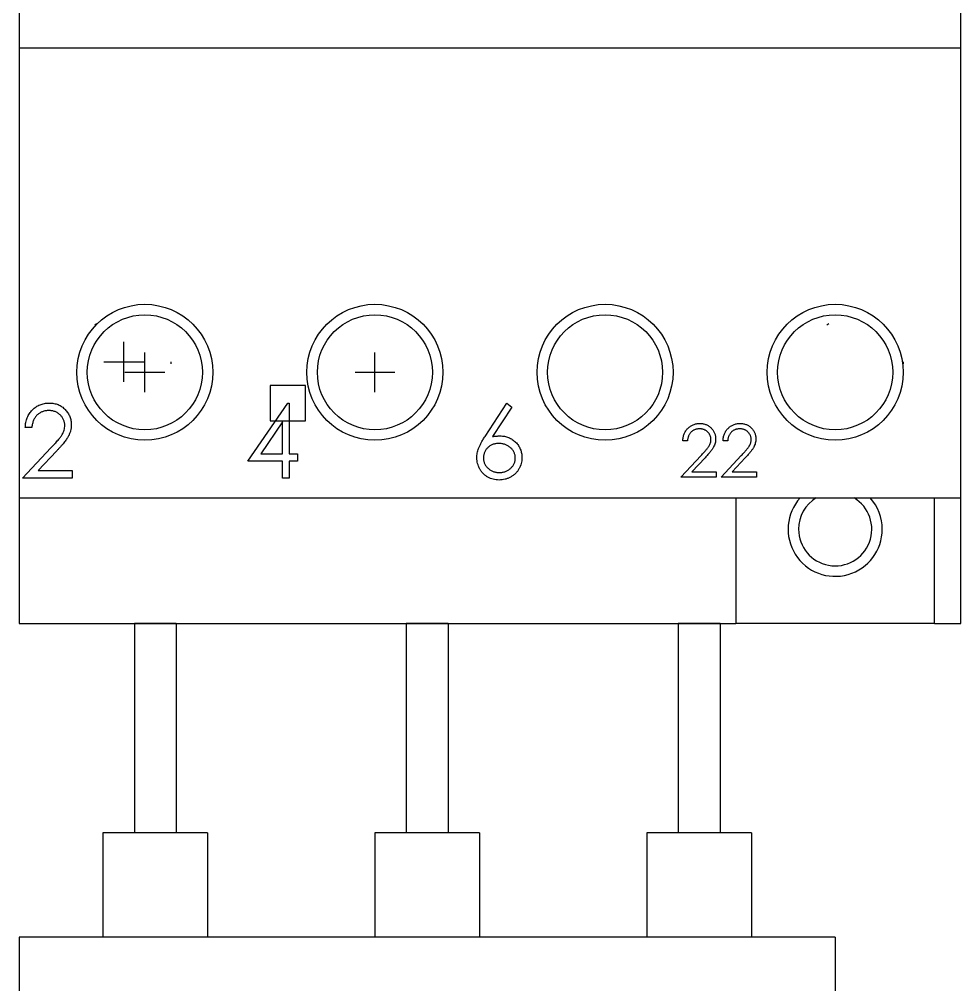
# Model space of a CAD drawing. Extents: x 326091 to 326791, y 303940 to 305140.
# Drawn here: x 326629.28 to 326674.28, y 304390.38 to 304436.52 of the extents above; entities that cross this region are included whole.
import ezdxf

# ---------------------------------------------------------------- set-up
doc = ezdxf.new("R2010")
doc.units = 0
doc.header["$MEASUREMENT"] = 0
doc.linetypes.add('ACAD_ISO07W100', pattern=[3, 0, -3])
doc.layers.add('PV-2A84', color=7, linetype='Continuous')
doc.layers.add('PV-E40', color=7, linetype='Continuous')

# ---------------------------------------------------------------- blocks, each defined once
blk = doc.blocks.new('Manufacturer上海良信PartName热继电器SeriesNDR2ShellFrameLimitingCurrentRemarkPartTypeMinCurrent1MaxCurrent38PolesMinPower0MaxPower0LibType3DelFlgfalseUpdateDate2023-01-0100000')
at = {"layer": 'PV-E40'}
for p, q in [((-16, 37.5), (-17, 37.5)), ((-17, 37.5), (-17, 27.5)), ((-15, 37.5), (-16, 37.5)), ((-15, 37.5), (-15, 27.5)), ((-3, 37.5), (-4, 37.5)), ((-4, 37.5), (-4, 27.5)), ((-2, 37.5), (-3, 37.5)), ((-2, 37.5), (-2, 27.5)), ((10, 37.5), (9, 37.5)), ((9, 37.5), (9, 27.5)), ((11, 37.5), (10, 37.5)), ((11, 37.5), (11, 27.5)), ((-16, 27.5), (-18.5, 27.5)), ((-18.5, 27.5), (-18.5, 22.5)), ((-13.5, 27.5), (-16, 27.5)), ((-13.5, 27.5), (-13.5, 22.5)), ((-3, 27.5), (-5.5, 27.5)), ((-5.5, 27.5), (-5.5, 22.5)), ((-0.5, 27.5), (-3, 27.5)), ((-0.5, 27.5), (-0.5, 22.5)), ((10, 27.5), (7.5, 27.5)), ((7.5, 27.5), (7.5, 22.5)), ((12.5, 27.5), (10, 27.5)), ((12.5, 27.5), (12.5, 22.5)), ((16.5, 22.5), (-22.5, 22.5)), ((-22.5, 22.5), (-22.5, -22.5)), ((16.5, 22.5), (16.5, 14.5))]:
    blk.add_line(p, q, dxfattribs=at)
blk = doc.blocks.new('Manufacturer上海良信PartName接触器SeriesNDC1ShellFrameLimitingCurrentRemarkPartTypeMinCurrent0MaxCurrent12Poles3PMinPower0MaxPower0LibType3DelFlgfalseUpdateDate2023-01-0100000')
for p, q in [((-17.5, -25.952), (-17.5, -24.048)), ((-16.5, -26.452), (-16.5, -24.548)), ((-5.5, -26.452), (-5.5, -24.548)), ((-18.452, -25), (-16.548, -25)), ((-17.452, -25.5), (-15.548, -25.5)), ((-6.452, -25.5), (-4.548, -25.5))]:
    blk.add_line(p, q)
at = {"color": 3}
for p, q in [((-8.82, -26.123), (-10.513, -26.123)), ((-10.513, -26.123), (-10.513, -27.815)), ((-8.82, -27.815), (-8.82, -26.123)), ((-10.513, -27.815), (-8.82, -27.815))]:
    blk.add_line(p, q, dxfattribs=at)
at = {"linetype": 'ACAD_ISO07W100', "ltscale": 3}
for centre in [(-17.5, -25), (17.5, -25)]:
    blk.add_circle(centre, 2.25, dxfattribs=at)
at = {"layer": 'PV-2A84'}
for p, q in [((-22.5, 10), (-22.5, -10)), ((22.5, -10), (22.5, 10)), ((-22.5, -10), (-22.5, -31.5)), ((-22.5, -10), (22.5, -10)), ((22.5, -31.5), (22.5, -10)), ((-11.577, -29.751), (-9.666, -26.969)), ((-9.666, -26.969), (-9.603, -26.969)), ((-9.603, -26.969), (-9.603, -29.392)), ((-0.237, -28.566), (0.808, -26.969)), ((1.05, -27.159), (0.125, -28.573)), ((0.808, -26.969), (1.05, -27.159)), ((-21.898, -28.136), (-22.212, -28.136)), ((-9.917, -27.872), (-10.96, -29.392)), ((-9.917, -29.392), (-9.917, -27.872)), ((9.44, -28.778), (9.216, -28.778)), ((11.363, -28.778), (11.139, -28.778)), ((-22.346, -30.559), (-20.989, -29.11)), ((-20.721, -29.265), (-21.597, -30.2)), ((-10.96, -29.392), (-9.917, -29.392)), ((-9.603, -29.392), (-9.199, -29.392)), ((-9.199, -29.392), (-9.199, -29.751)), ((9.12, -30.508), (10.089, -29.474)), ((11.043, -30.508), (12.012, -29.474)), ((-9.917, -29.751), (-11.577, -29.751)), ((-9.917, -30.559), (-9.917, -29.751)), ((-9.199, -29.751), (-9.603, -29.751)), ((-9.603, -29.751), (-9.603, -30.559)), ((10.28, -29.584), (9.655, -30.252)), ((12.204, -29.584), (11.578, -30.252)), ((-21.597, -30.2), (-19.968, -30.2)), ((-19.968, -30.2), (-19.968, -30.559)), ((9.655, -30.252), (10.818, -30.252)), ((10.818, -30.252), (10.818, -30.508)), ((11.578, -30.252), (12.741, -30.252)), ((12.741, -30.252), (12.741, -30.508)), ((-19.968, -30.559), (-22.346, -30.559)), ((-9.603, -30.559), (-9.917, -30.559)), ((10.818, -30.508), (9.12, -30.508)), ((12.741, -30.508), (11.043, -30.508)), ((-22.5, -31.5), (22.5, -31.5)), ((-22.5, -31.5), (-22.5, -37.5)), ((11.75, -31.5), (11.75, -37.5)), ((21.25, -37.5), (21.25, -31.5)), ((22.5, -37.5), (22.5, -31.5)), ((-22.5, -37.5), (11.75, -37.5)), ((21.25, -37.5), (11.75, -37.5)), ((21.25, -37.5), (22.5, -37.5))]:
    blk.add_line(p, q, dxfattribs=at)
for centre, radius in [((-16.5, -25.5), 3.25), ((-5.5, -25.5), 3.25), ((5.5, -25.5), 3.25), ((16.5, -25.5), 3.25), ((-16.5, -25.5), 2.75), ((-5.5, -25.5), 2.75), ((5.5, -25.5), 2.75), ((16.5, -25.5), 2.75)]:
    blk.add_circle(centre, radius, dxfattribs=at)
for radius, start, end in [(2.25, 138.1897, 0), (1.75, 121.0027, 180), (1.75, 180, 58.9973), (2.25, 0, 41.8103)]:
    blk.add_arc((16.5, -33), radius, start, end, dxfattribs=at)
for points, knots in [([(-22.212, -28.136), (-22.21, -28.094), (-22.206, -28.012), (-22.187, -27.893), (-22.16, -27.779), (-22.122, -27.671), (-22.074, -27.568), (-22.018, -27.471), (-21.95, -27.38), (-21.874, -27.296), (-21.791, -27.219), (-21.702, -27.152), (-21.608, -27.096), (-21.51, -27.049), (-21.407, -27.013), (-21.299, -26.987), (-21.186, -26.971), (-21.109, -26.97), (-21.07, -26.969)], [0, 0, 0, 0, 0.068791, 0.135103, 0.198979, 0.261904, 0.323495, 0.385195, 0.446969, 0.509765, 0.572251, 0.633405, 0.693251, 0.752583, 0.812579, 0.873275, 0.93555, 1, 1, 1, 1]), ([(-21.07, -26.969), (-21.032, -26.97), (-20.956, -26.972), (-20.846, -26.987), (-20.742, -27.01), (-20.642, -27.044), (-20.549, -27.089), (-20.462, -27.142), (-20.379, -27.205), (-20.304, -27.278), (-20.236, -27.356), (-20.177, -27.439), (-20.126, -27.526), (-20.084, -27.615), (-20.053, -27.709), (-20.029, -27.806), (-20.016, -27.907), (-20.014, -27.975), (-20.013, -28.009)], [0, 0, 0, 0, 0.0694755, 0.1365168, 0.2007888, 0.2638297, 0.325735, 0.3872907, 0.4495092, 0.5129678, 0.5762752, 0.6375801, 0.6979026, 0.7571721, 0.8165985, 0.8766532, 0.9372896, 1, 1, 1, 1]), ([(-21.086, -27.328), (-21.114, -27.329), (-21.167, -27.33), (-21.246, -27.34), (-21.322, -27.357), (-21.393, -27.38), (-21.462, -27.409), (-21.527, -27.446), (-21.588, -27.49), (-21.645, -27.539), (-21.698, -27.595), (-21.745, -27.656), (-21.785, -27.723), (-21.821, -27.795), (-21.849, -27.873), (-21.871, -27.956), (-21.889, -28.044), (-21.895, -28.104), (-21.898, -28.136)], [0, 0, 0, 0, 0.064439, 0.126547, 0.186887, 0.245878, 0.304041, 0.362191, 0.420976, 0.48066, 0.5406, 0.600689, 0.661936, 0.724443, 0.789038, 0.856314, 0.926352, 1, 1, 1, 1]), ([(-20.327, -28.037), (-20.328, -28.013), (-20.329, -27.966), (-20.34, -27.897), (-20.357, -27.831), (-20.381, -27.767), (-20.412, -27.705), (-20.451, -27.646), (-20.495, -27.59), (-20.546, -27.537), (-20.603, -27.488), (-20.662, -27.445), (-20.725, -27.409), (-20.792, -27.379), (-20.861, -27.356), (-20.933, -27.34), (-21.009, -27.33), (-21.06, -27.329), (-21.086, -27.328)], [0, 0, 0, 0, 0.061965, 0.122122, 0.180988, 0.239933, 0.299906, 0.359989, 0.421776, 0.486576, 0.551535, 0.615018, 0.677259, 0.73973, 0.80305, 0.866495, 0.931973, 1, 1, 1, 1]), ([(-20.989, -29.11), (-20.956, -29.076), (-20.892, -29.009), (-20.803, -28.913), (-20.722, -28.823), (-20.65, -28.74), (-20.588, -28.664), (-20.533, -28.595), (-20.489, -28.533), (-20.441, -28.46), (-20.395, -28.371), (-20.356, -28.263), (-20.331, -28.151), (-20.328, -28.075), (-20.327, -28.037)], [0, 0, 0, 0, 0.110803, 0.212829, 0.306101, 0.390647, 0.466924, 0.534481, 0.593587, 0.644557, 0.7362, 0.825024, 0.911986, 1, 1, 1, 1]), ([(-20.013, -28.009), (-20.015, -28.058), (-20.018, -28.155), (-20.047, -28.297), (-20.091, -28.434), (-20.145, -28.545), (-20.2, -28.634), (-20.249, -28.708), (-20.307, -28.787), (-20.373, -28.871), (-20.448, -28.962), (-20.531, -29.058), (-20.623, -29.16), (-20.688, -29.229), (-20.721, -29.265)], [0, 0, 0, 0, 0.098702, 0.195672, 0.292422, 0.391343, 0.444462, 0.504229, 0.570352, 0.642546, 0.722288, 0.807921, 0.90047, 1, 1, 1, 1]), ([(9.216, -28.778), (9.217, -28.748), (9.22, -28.689), (9.234, -28.604), (9.253, -28.523), (9.28, -28.446), (9.314, -28.372), (9.354, -28.303), (9.402, -28.238), (9.457, -28.178), (9.516, -28.123), (9.58, -28.075), (9.647, -28.035), (9.717, -28.001), (9.791, -27.976), (9.868, -27.957), (9.948, -27.946), (10.003, -27.945), (10.031, -27.944)], [0, 0, 0, 0, 0.068791, 0.135103, 0.198979, 0.261904, 0.323495, 0.385195, 0.446969, 0.509765, 0.572251, 0.633405, 0.693251, 0.752583, 0.812579, 0.873275, 0.93555, 1, 1, 1, 1]), ([(10.031, -27.944), (10.059, -27.945), (10.112, -27.946), (10.191, -27.957), (10.266, -27.974), (10.337, -27.998), (10.403, -28.03), (10.466, -28.068), (10.525, -28.113), (10.578, -28.165), (10.627, -28.221), (10.669, -28.28), (10.705, -28.342), (10.736, -28.406), (10.758, -28.473), (10.775, -28.542), (10.784, -28.614), (10.786, -28.663), (10.786, -28.687)], [0, 0, 0, 0, 0.069475, 0.136517, 0.200789, 0.26383, 0.325735, 0.387291, 0.449509, 0.512968, 0.576275, 0.63758, 0.697903, 0.757172, 0.816599, 0.876653, 0.93729, 1, 1, 1, 1]), ([(11.139, -28.778), (11.14, -28.748), (11.143, -28.689), (11.157, -28.604), (11.176, -28.523), (11.203, -28.446), (11.237, -28.372), (11.277, -28.303), (11.325, -28.238), (11.38, -28.178), (11.439, -28.123), (11.503, -28.075), (11.57, -28.035), (11.64, -28.001), (11.714, -27.976), (11.791, -27.957), (11.871, -27.946), (11.926, -27.945), (11.954, -27.944)], [0, 0, 0, 0, 0.068791, 0.135103, 0.198979, 0.261904, 0.323495, 0.385195, 0.446969, 0.509765, 0.572251, 0.633405, 0.693251, 0.752583, 0.812579, 0.873275, 0.93555, 1, 1, 1, 1]), ([(11.954, -27.944), (11.982, -27.945), (12.035, -27.946), (12.114, -27.957), (12.189, -27.974), (12.26, -27.998), (12.326, -28.03), (12.389, -28.068), (12.448, -28.113), (12.501, -28.165), (12.55, -28.221), (12.592, -28.28), (12.628, -28.342), (12.659, -28.406), (12.681, -28.473), (12.698, -28.542), (12.707, -28.614), (12.709, -28.663), (12.709, -28.687)], [0, 0, 0, 0, 0.069475, 0.136517, 0.200789, 0.26383, 0.325735, 0.387291, 0.449509, 0.512968, 0.576275, 0.63758, 0.697903, 0.757172, 0.816599, 0.876653, 0.93729, 1, 1, 1, 1]), ([(-0.628, -29.583), (-0.627, -29.547), (-0.625, -29.473), (-0.608, -29.362), (-0.581, -29.247), (-0.55, -29.151), (-0.518, -29.071), (-0.492, -29.008), (-0.459, -28.942), (-0.423, -28.872), (-0.382, -28.8), (-0.338, -28.724), (-0.289, -28.646), (-0.255, -28.593), (-0.237, -28.566)], [0, 0, 0, 0, 0.097818, 0.199726, 0.305276, 0.415811, 0.474472, 0.537274, 0.603657, 0.674299, 0.749834, 0.828598, 0.912378, 1, 1, 1, 1]), ([(0.125, -28.573), (0.186, -28.563), (0.306, -28.544), (0.428, -28.541), (0.487, -28.539)], [0, 0, 0, 0, 0.512659, 1, 1, 1, 1]), ([(0.487, -28.539), (0.523, -28.54), (0.593, -28.542), (0.696, -28.557), (0.794, -28.58), (0.889, -28.613), (0.979, -28.655), (1.066, -28.706), (1.147, -28.768), (1.225, -28.837), (1.295, -28.914), (1.357, -28.996), (1.409, -29.082), (1.452, -29.172), (1.485, -29.267), (1.508, -29.366), (1.523, -29.47), (1.525, -29.541), (1.526, -29.576)], [0, 0, 0, 0, 0.0652308, 0.1284049, 0.1900671, 0.2509434, 0.3115458, 0.3728628, 0.4350237, 0.4990717, 0.5630911, 0.6255101, 0.68668, 0.7472825, 0.8085635, 0.8707421, 0.934341, 1, 1, 1, 1]), ([(10.02, -28.201), (10, -28.201), (9.962, -28.202), (9.905, -28.209), (9.851, -28.221), (9.8, -28.238), (9.751, -28.259), (9.705, -28.285), (9.661, -28.316), (9.62, -28.352), (9.583, -28.391), (9.549, -28.435), (9.52, -28.483), (9.495, -28.534), (9.475, -28.59), (9.459, -28.649), (9.446, -28.712), (9.442, -28.755), (9.44, -28.778)], [0, 0, 0, 0, 0.064439, 0.126547, 0.186887, 0.245878, 0.304041, 0.362191, 0.420976, 0.48066, 0.5406, 0.600689, 0.661936, 0.724443, 0.789038, 0.856314, 0.926352, 1, 1, 1, 1]), ([(10.562, -28.707), (10.561, -28.69), (10.561, -28.657), (10.553, -28.607), (10.541, -28.56), (10.524, -28.514), (10.501, -28.47), (10.474, -28.428), (10.442, -28.388), (10.405, -28.35), (10.365, -28.315), (10.322, -28.284), (10.277, -28.258), (10.23, -28.237), (10.181, -28.221), (10.129, -28.209), (10.075, -28.202), (10.038, -28.201), (10.02, -28.201)], [0, 0, 0, 0, 0.061965, 0.122122, 0.180988, 0.239933, 0.299906, 0.359989, 0.421776, 0.486576, 0.551535, 0.615018, 0.677259, 0.73973, 0.80305, 0.866495, 0.931973, 1, 1, 1, 1]), ([(11.943, -28.201), (11.923, -28.201), (11.885, -28.202), (11.828, -28.209), (11.775, -28.221), (11.723, -28.238), (11.674, -28.259), (11.628, -28.285), (11.584, -28.316), (11.543, -28.352), (11.506, -28.391), (11.472, -28.435), (11.443, -28.483), (11.418, -28.534), (11.398, -28.59), (11.382, -28.649), (11.369, -28.712), (11.365, -28.755), (11.363, -28.778)], [0, 0, 0, 0, 0.064439, 0.126547, 0.186887, 0.245878, 0.304041, 0.362191, 0.420976, 0.48066, 0.5406, 0.600689, 0.661936, 0.724443, 0.789038, 0.856314, 0.926352, 1, 1, 1, 1]), ([(12.485, -28.707), (12.485, -28.69), (12.484, -28.657), (12.476, -28.607), (12.464, -28.56), (12.447, -28.514), (12.424, -28.47), (12.397, -28.428), (12.365, -28.388), (12.328, -28.35), (12.288, -28.315), (12.245, -28.284), (12.2, -28.258), (12.153, -28.237), (12.104, -28.221), (12.052, -28.209), (11.998, -28.202), (11.961, -28.201), (11.943, -28.201)], [0, 0, 0, 0, 0.061965, 0.122122, 0.180988, 0.239933, 0.299906, 0.359989, 0.421776, 0.486576, 0.551535, 0.615018, 0.677259, 0.73973, 0.80305, 0.866495, 0.931973, 1, 1, 1, 1]), ([(0.421, -28.898), (0.395, -28.899), (0.343, -28.901), (0.266, -28.909), (0.194, -28.926), (0.125, -28.947), (0.06, -28.976), (-0.001, -29.012), (-0.058, -29.053), (-0.111, -29.101), (-0.158, -29.152), (-0.2, -29.208), (-0.235, -29.266), (-0.264, -29.326), (-0.287, -29.39), (-0.303, -29.456), (-0.312, -29.525), (-0.313, -29.571), (-0.314, -29.595)], [0, 0, 0, 0, 0.070599, 0.137901, 0.203196, 0.26679, 0.329106, 0.390654, 0.452653, 0.515748, 0.577926, 0.63893, 0.698351, 0.757296, 0.816394, 0.876267, 0.936817, 1, 1, 1, 1]), ([(1.211, -29.595), (1.211, -29.571), (1.21, -29.524), (1.198, -29.456), (1.181, -29.389), (1.155, -29.326), (1.122, -29.265), (1.081, -29.208), (1.035, -29.152), (0.98, -29.101), (0.922, -29.053), (0.859, -29.012), (0.793, -28.977), (0.725, -28.947), (0.653, -28.926), (0.579, -28.91), (0.501, -28.901), (0.448, -28.899), (0.421, -28.898)], [0, 0, 0, 0, 0.061138, 0.119994, 0.178225, 0.236256, 0.294929, 0.354716, 0.41673, 0.480664, 0.545832, 0.609758, 0.672971, 0.736017, 0.799839, 0.864775, 0.931088, 1, 1, 1, 1]), ([(10.089, -29.474), (10.113, -29.449), (10.158, -29.402), (10.222, -29.333), (10.28, -29.268), (10.331, -29.209), (10.375, -29.155), (10.415, -29.106), (10.446, -29.061), (10.48, -29.009), (10.513, -28.946), (10.542, -28.868), (10.559, -28.788), (10.561, -28.735), (10.562, -28.707)], [0, 0, 0, 0, 0.110803, 0.212829, 0.306101, 0.390647, 0.466924, 0.534481, 0.593587, 0.644557, 0.7362, 0.825024, 0.911986, 1, 1, 1, 1]), ([(10.786, -28.687), (10.785, -28.722), (10.783, -28.791), (10.762, -28.893), (10.73, -28.991), (10.692, -29.07), (10.653, -29.134), (10.618, -29.186), (10.577, -29.243), (10.529, -29.303), (10.476, -29.368), (10.416, -29.437), (10.351, -29.509), (10.304, -29.559), (10.28, -29.584)], [0, 0, 0, 0, 0.098702, 0.195672, 0.292422, 0.391343, 0.444462, 0.504229, 0.570352, 0.642546, 0.722288, 0.807921, 0.90047, 1, 1, 1, 1]), ([(12.012, -29.474), (12.036, -29.449), (12.081, -29.402), (12.145, -29.333), (12.203, -29.268), (12.254, -29.209), (12.299, -29.155), (12.338, -29.106), (12.369, -29.061), (12.403, -29.009), (12.436, -28.946), (12.465, -28.868), (12.482, -28.788), (12.484, -28.735), (12.485, -28.707)], [0, 0, 0, 0, 0.110803, 0.212829, 0.306101, 0.390647, 0.466924, 0.534481, 0.593587, 0.644557, 0.7362, 0.825024, 0.911986, 1, 1, 1, 1]), ([(12.709, -28.687), (12.708, -28.722), (12.706, -28.791), (12.685, -28.893), (12.653, -28.991), (12.615, -29.07), (12.576, -29.134), (12.541, -29.186), (12.5, -29.243), (12.452, -29.303), (12.399, -29.368), (12.339, -29.437), (12.274, -29.509), (12.227, -29.559), (12.204, -29.584)], [0, 0, 0, 0, 0.098702, 0.195672, 0.292422, 0.391343, 0.444462, 0.504229, 0.570352, 0.642546, 0.722288, 0.807921, 0.90047, 1, 1, 1, 1]), ([(0.432, -30.648), (0.385, -30.647), (0.291, -30.644), (0.154, -30.617), (0.022, -30.573), (-0.103, -30.513), (-0.22, -30.437), (-0.324, -30.345), (-0.415, -30.24), (-0.491, -30.122), (-0.551, -29.994), (-0.596, -29.861), (-0.623, -29.723), (-0.626, -29.63), (-0.628, -29.583)], [0, 0, 0, 0, 0.0843347, 0.1670523, 0.2495661, 0.3327405, 0.4159149, 0.497828, 0.5803726, 0.6646001, 0.7494667, 0.8325102, 0.9156393, 1, 1, 1, 1]), ([(-0.314, -29.595), (-0.314, -29.619), (-0.312, -29.665), (-0.301, -29.734), (-0.284, -29.799), (-0.259, -29.862), (-0.229, -29.923), (-0.189, -29.98), (-0.144, -30.036), (-0.092, -30.087), (-0.035, -30.134), (0.026, -30.176), (0.089, -30.211), (0.155, -30.239), (0.225, -30.262), (0.297, -30.278), (0.372, -30.287), (0.423, -30.289), (0.449, -30.289)], [0, 0, 0, 0, 0.061842, 0.121262, 0.180746, 0.239231, 0.298308, 0.358183, 0.420359, 0.484792, 0.549938, 0.613718, 0.676681, 0.739154, 0.8022, 0.86674, 0.93205, 1, 1, 1, 1]), ([(1.526, -29.576), (1.524, -29.625), (1.521, -29.722), (1.493, -29.862), (1.45, -29.996), (1.388, -30.121), (1.311, -30.237), (1.217, -30.34), (1.11, -30.431), (0.988, -30.508), (0.858, -30.57), (0.72, -30.615), (0.578, -30.643), (0.481, -30.647), (0.432, -30.648)], [0, 0, 0, 0, 0.085948, 0.169125, 0.250399, 0.33229, 0.413364, 0.494172, 0.576022, 0.660757, 0.745783, 0.830044, 0.914028, 1, 1, 1, 1]), ([(0.449, -30.289), (0.475, -30.289), (0.526, -30.287), (0.601, -30.278), (0.673, -30.262), (0.742, -30.239), (0.808, -30.211), (0.871, -30.176), (0.932, -30.134), (0.988, -30.087), (1.041, -30.036), (1.086, -29.98), (1.125, -29.923), (1.156, -29.862), (1.181, -29.799), (1.198, -29.734), (1.21, -29.665), (1.211, -29.619), (1.211, -29.595)], [0, 0, 0, 0, 0.067962, 0.133283, 0.197835, 0.260892, 0.323377, 0.38635, 0.449638, 0.514795, 0.57924, 0.641814, 0.701359, 0.760727, 0.819222, 0.878716, 0.938147, 1, 1, 1, 1])]:
    blk.add_open_spline(points, degree=3, knots=knots, dxfattribs=at)

msp = doc.modelspace()

# ---------------------------------------------------------------- block references
for name, p in [('Manufacturer上海良信PartName接触器SeriesNDC1ShellFrameLimitingCurrentRemarkPartTypeMinCurrent0MaxCurrent12Poles3PMinPower0MaxPower0LibType3DelFlgfalseUpdateDate2023-01-0100000', (326651.783, 304445.148)), ('Manufacturer上海良信PartName热继电器SeriesNDR2ShellFrameLimitingCurrentRemarkPartTypeMinCurrent1MaxCurrent38PolesMinPower0MaxPower0LibType3DelFlgfalseUpdateDate2023-01-0100000', (326651.783, 304370.148))]:
    msp.add_blockref(name, p)

doc.saveas('drawing.dxf')
